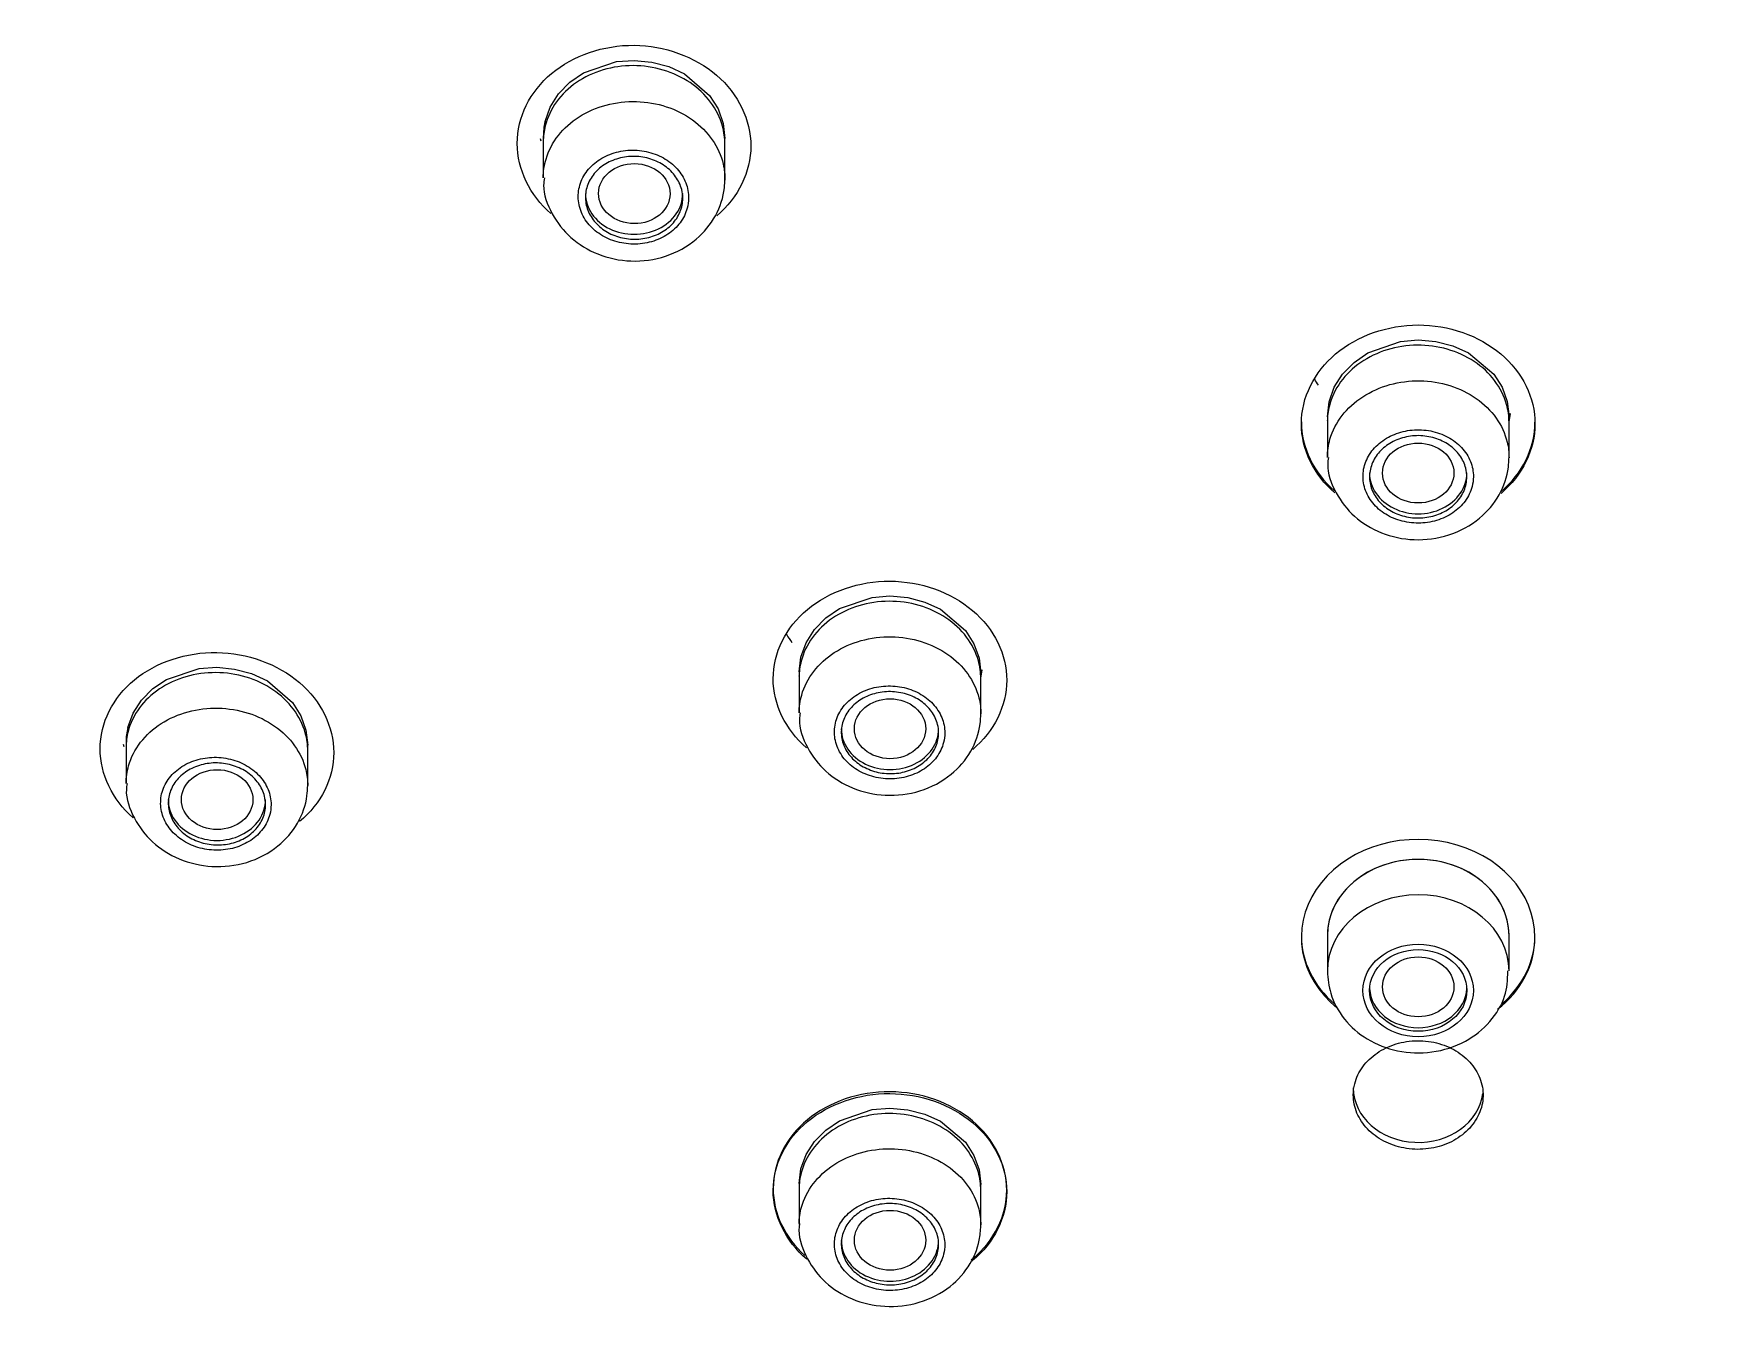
# Model space of a CAD drawing. Header units: millimetres. Extents: x -60 to 7633, y -2614 to 2146.
# Drawn here: x 2995.25 to 3021.08, y 1017.37 to 1037.47 of the extents above; entities that cross this region are included whole.
import ezdxf

# ---------------------------------------------------------------- set-up
doc = ezdxf.new("R2010")
doc.units = ezdxf.units.MM
doc.layers.get('0').update_dxf_attribs({"color": 250})

msp = doc.modelspace()

# ---------------------------------------------------------------- linework, layer by layer
at = {"linetype": 'Continuous'}
for p, q in [((3003.729, 1036.863), (3004.234, 1037.036)), ((3004.234, 1037.036), (3004.507, 1037.056)), ((3004.507, 1037.056), (3004.781, 1037.03)), ((3004.781, 1037.03), (3005.042, 1036.96)), ((3005.042, 1036.96), (3005.285, 1036.847)), ((3003.343, 1036.538), (3003.517, 1036.718)), ((3003.517, 1036.718), (3003.729, 1036.863)), ((3005.285, 1036.847), (3005.671, 1036.514)), ((3003.214, 1036.334), (3003.343, 1036.538)), ((3005.671, 1036.514), (3005.801, 1036.307)), ((3003.134, 1036.111), (3003.214, 1036.334)), ((3005.801, 1036.307), (3005.88, 1036.083)), ((3003.06, 1035.851), (3003.072, 1035.816)), ((3003.107, 1035.89), (3003.107, 1035.822)), ((3005.88, 1036.083), (3005.907, 1035.849)), ((3005.907, 1035.769), (3005.907, 1035.89)), ((3003.107, 1035.797), (3003.107, 1035.246)), ((3005.907, 1035.228), (3005.907, 1035.768)), ((3016.319, 1032.725), (3016.592, 1032.748)), ((3016.592, 1032.748), (3016.865, 1032.725)), ((3015.603, 1032.401), (3015.814, 1032.548)), ((3015.814, 1032.548), (3016.319, 1032.725)), ((3016.865, 1032.725), (3017.127, 1032.658)), ((3017.127, 1032.658), (3017.37, 1032.548)), ((3017.37, 1032.548), (3017.756, 1032.222)), ((3015.299, 1032.017), (3015.428, 1032.221)), ((3015.428, 1032.221), (3015.603, 1032.401)), ((3017.756, 1032.222), (3017.886, 1032.017)), ((3015.219, 1031.795), (3015.299, 1032.017)), ((3017.886, 1032.017), (3017.965, 1031.796)), ((3015.192, 1031.564), (3015.219, 1031.795)), ((3017.965, 1031.796), (3017.992, 1031.564)), ((3015.189, 1031.506), (3015.192, 1031.484)), ((3015.192, 1031.576), (3015.192, 1031.507)), ((3015.192, 1031.482), (3015.192, 1030.937)), ((3017.992, 1031.483), (3018.013, 1031.613)), ((3017.992, 1031.484), (3017.992, 1031.576)), ((3017.992, 1030.937), (3017.992, 1031.482)), ((3007.461, 1028.462), (3007.673, 1028.607)), ((3007.673, 1028.607), (3008.178, 1028.78)), ((3008.178, 1028.78), (3008.45, 1028.801)), ((3008.45, 1028.801), (3008.724, 1028.777)), ((3008.724, 1028.777), (3008.986, 1028.708)), ((3008.986, 1028.708), (3009.229, 1028.598)), ((3007.287, 1028.284), (3007.461, 1028.462)), ((3009.229, 1028.598), (3009.615, 1028.271)), ((3007.158, 1028.081), (3007.287, 1028.284)), ((3009.615, 1028.271), (3009.744, 1028.066)), ((3007.051, 1027.63), (3007.078, 1027.86)), ((3007.078, 1027.86), (3007.158, 1028.081)), ((3009.744, 1028.066), (3009.824, 1027.845)), ((3009.824, 1027.845), (3009.851, 1027.614)), ((2997.299, 1027.516), (2997.804, 1027.684)), ((2997.804, 1027.684), (2998.077, 1027.702)), ((2998.077, 1027.702), (2998.35, 1027.675)), ((2998.35, 1027.675), (2998.612, 1027.604)), ((2998.612, 1027.604), (2998.855, 1027.491)), ((3007.048, 1027.571), (3007.051, 1027.551)), ((3007.051, 1027.635), (3007.051, 1027.572)), ((3009.851, 1027.534), (3009.872, 1027.663)), ((3009.851, 1027.537), (3009.851, 1027.635)), ((2996.913, 1027.197), (2997.088, 1027.373)), ((2997.088, 1027.373), (2997.299, 1027.516)), ((2998.855, 1027.491), (2999.241, 1027.16)), ((3007.051, 1027.549), (3007.051, 1027)), ((3009.851, 1026.99), (3009.851, 1027.532)), ((2996.784, 1026.996), (2996.913, 1027.197)), ((2999.241, 1027.16), (2999.371, 1026.954)), ((2996.704, 1026.776), (2996.784, 1026.996)), ((2999.371, 1026.954), (2999.45, 1026.733)), ((2996.677, 1026.55), (2996.677, 1026.487)), ((2999.45, 1026.733), (2999.477, 1026.501)), ((2999.477, 1026.425), (2999.477, 1026.55)), ((2996.631, 1026.52), (2996.644, 1026.481)), ((2996.677, 1026.465), (2996.677, 1025.91)), ((2999.477, 1025.883), (2999.477, 1026.42)), ((3015.192, 1023.567), (3015.192, 1023.022)), ((3017.992, 1023.022), (3017.992, 1023.567)), ((3007.673, 1020.715), (3008.178, 1020.887)), ((3008.178, 1020.887), (3008.45, 1020.908)), ((3008.45, 1020.908), (3008.724, 1020.883)), ((3008.724, 1020.883), (3008.986, 1020.816)), ((3007.461, 1020.571), (3007.673, 1020.715)), ((3008.986, 1020.816), (3009.228, 1020.706)), ((3009.228, 1020.706), (3009.614, 1020.382)), ((3007.158, 1020.194), (3007.287, 1020.394)), ((3007.287, 1020.394), (3007.461, 1020.571)), ((3009.614, 1020.382), (3009.744, 1020.178)), ((3007.078, 1019.974), (3007.158, 1020.194)), ((3009.744, 1020.178), (3009.824, 1019.959)), ((3007.051, 1019.746), (3007.078, 1019.974)), ((3009.824, 1019.959), (3009.851, 1019.73)), ((3007.051, 1019.752), (3007.051, 1019.116)), ((3009.851, 1019.106), (3009.851, 1019.752))]:
    msp.add_line(p, q, dxfattribs=at)
for centre, radius, start, end in [((3004.141, 1035.878), 1.033, 166.9716, 179.9833), ((2997.69, 1026.546), 1.013, 166.8499, 179.968)]:
    msp.add_arc(centre, radius, start, end, dxfattribs=at)
for centre, major_axis, start_param, end_param in [((3016.595, 1030.007), (49.404, 0), 1.57086, 3.06067), ((3016.592, 1025.541), (-44.564, 0), 3.011959, 4.839189), ((3004.507, 1035.004), (-0.75, 0), 0, 3.141593), ((3016.592, 1030.697), (-0.75, 0), 0, 3.141593), ((3008.451, 1026.755), (-0.75, 0), 0, 3.141593), ((2998.077, 1025.663), (-0.75, 0), 0, 3.141593), ((3016.592, 1023.54), (1.8, 0), 0, 3.947743), ((3016.592, 1023.567), (1.4, 0), 0, 3.141593), ((3016.592, 1023.567), (-1.4, 0), 3.141593, 6.283185), ((3016.592, 1023.022), (1.4, 0), 0.002043, 3.141593), ((3016.592, 1023.568), (-1.8, 0), 0, 0.777429), ((3016.592, 1023.567), (-1.4, 0), 0, 0.00969), ((3016.592, 1023.54), (1.8, 0), 5.458618, 6.283185), ((3016.592, 1023.568), (-1.8, 0), 2.370003, 3.141593), ((3016.592, 1022.777), (-0.75, 0), 0.043384, 3.098209), ((3016.592, 1025.541), (-44.564, 0), 0.079176, 3.011959), ((3016.592, 1021.219), (-1, 0), 0, 3.038517), ((3008.451, 1018.871), (-0.75, 0), 0, 3.141593)]:
    msp.add_ellipse(centre, major_axis=major_axis, ratio=0.838671, start_param=start_param, end_param=end_param, dxfattribs=at)
for centre, major_axis, ratio in [((3016.592, 1025.663), (44.7, 0), 0.838671), ((3004.51, 1035.002), (0.551, -0.004), 0.838991), ((3016.592, 1030.696), (-0.55, 0), 0.839149), ((3008.452, 1026.755), (0.55, -0.001), 0.838431), ((2998.081, 1025.663), (0.551, -0.001), 0.836869), ((3016.592, 1022.722), (0.851, 0), 0.838671), ((3016.592, 1022.722), (-0.75, 0), 0.838671), ((3016.592, 1022.777), (-0.55, 0), 0.838671), ((3008.452, 1018.872), (0.55, 0.001), 0.838431)]:
    msp.add_ellipse(centre, major_axis=major_axis, ratio=ratio, dxfattribs=at)
for points, knots in [([(3065.832, 1033.336), (3065.639, 1035.32), (3065.276, 1037.303), (3064.037, 1041.845), (3063.046, 1044.349), (3060.497, 1049.18), (3058.919, 1051.528), (3055.31, 1055.87), (3053.277, 1057.882), (3048.739, 1061.576), (3046.231, 1063.254), (3040.961, 1066.14), (3038.174, 1067.371), (3029.332, 1070.39), (3022.973, 1071.438), (3016.592, 1071.439)], [0, 0, 0, 0, 0.096956, 0.096956, 0.225963, 0.225963, 0.354969, 0.354969, 0.483975, 0.483975, 0.612981, 0.612981, 0.741988, 0.741988, 1, 1, 1, 1]), ([(2967.248, 1032.419), (2967.326, 1034.007), (2967.512, 1035.589), (2968.184, 1039.181), (2968.747, 1041.198), (2970.942, 1047.068), (2973.065, 1050.731), (2978.62, 1057.541), (2981.921, 1060.523), (2987.65, 1064.368), (2989.686, 1065.538), (2993.905, 1067.597), (2996.102, 1068.495), (2998.388, 1069.259)], [0, 0, 0, 0, 0.099135, 0.099135, 0.22783, 0.22783, 0.48522, 0.48522, 0.74261, 0.74261, 0.871305, 0.871305, 1, 1, 1, 1]), ([(3016.592, 1068.809), (3013.403, 1068.811), (3010.21, 1068.551), (3004.003, 1067.534), (3000.954, 1066.773), (2995.053, 1064.766), (2992.259, 1063.542), (2986.979, 1060.662), (2984.467, 1058.984), (2979.918, 1055.293), (2977.875, 1053.286), (2974.252, 1048.947), (2972.668, 1046.597), (2970.105, 1041.765), (2969.103, 1039.262), (2967.672, 1034.076), (2967.252, 1031.411), (2967.033, 1026.064), (2967.232, 1023.408), (2968.226, 1018.171), (2969.034, 1015.561), (2970.843, 1011.408), (2971.688, 1009.795), (2972.658, 1008.226)], [0, 0, 0, 0, 0.093763, 0.093763, 0.187525, 0.187525, 0.281288, 0.281288, 0.37505, 0.37505, 0.468813, 0.468813, 0.562575, 0.562575, 0.656338, 0.656338, 0.7501, 0.7501, 0.843863, 0.843863, 0.937625, 0.937625, 1, 1, 1, 1]), ([(3058.813, 1005.68), (3058.864, 1005.751), (3058.915, 1005.822), (3060.6, 1008.164), (3061.989, 1010.596), (3064.149, 1015.564), (3064.943, 1018.121), (3065.949, 1023.386), (3066.152, 1026.074), (3065.93, 1031.416), (3065.514, 1034.046), (3064.092, 1039.223), (3063.074, 1041.779), (3060.499, 1046.623), (3058.929, 1048.947), (3055.276, 1053.318), (3053.228, 1055.327), (3048.694, 1058.997), (3046.178, 1060.674), (3040.87, 1063.563), (3038.079, 1064.784), (3032.218, 1066.772), (3029.133, 1067.536), (3022.932, 1068.547), (3019.786, 1068.807), (3016.592, 1068.809)], [0, 0, 0, 0, 0.002831, 0.002831, 0.093483, 0.093483, 0.184134, 0.184134, 0.274786, 0.274786, 0.365438, 0.365438, 0.45609, 0.45609, 0.546741, 0.546741, 0.637393, 0.637393, 0.728045, 0.728045, 0.818697, 0.818697, 0.909348, 0.909348, 1, 1, 1, 1]), ([(2977.69, 1001.667), (2976.389, 1003.044), (2975.188, 1004.494), (2972.439, 1008.313), (2971.07, 1010.712), (2968.886, 1015.716), (2968.074, 1018.335), (2967.073, 1023.59), (2966.872, 1026.255), (2967.089, 1031.621), (2967.509, 1034.295), (2968.943, 1039.501), (2969.947, 1042.013), (2972.517, 1046.864), (2974.105, 1049.222), (2977.74, 1053.578), (2979.789, 1055.592), (2984.354, 1059.298), (2986.874, 1060.982), (2992.079, 1063.822), (2994.778, 1065.015), (2997.623, 1066.002)], [0, 0, 0, 0, 0.068757, 0.068757, 0.172637, 0.172637, 0.276517, 0.276517, 0.380397, 0.380397, 0.484277, 0.484277, 0.588157, 0.588157, 0.692037, 0.692037, 0.795917, 0.795917, 0.899797, 0.899797, 1, 1, 1, 1]), ([(3005.346, 988.702), (3002.658, 989.275), (3000.07, 990.044), (2995.085, 991.959), (2992.668, 993.119), (2988.155, 995.769), (2986.061, 997.252), (2982.195, 1000.531), (2980.421, 1002.338), (2977.333, 1006.135), (2976, 1008.138), (2973.763, 1012.356), (2972.867, 1014.568), (2971.58, 1019.029), (2971.176, 1021.3), (2970.862, 1025.923), (2970.957, 1028.245), (2971.634, 1032.797), (2972.215, 1035.044), (2973.878, 1039.478), (2974.939, 1041.604), (2977.49, 1045.66), (2978.992, 1047.605), (2982.409, 1051.251), (2984.291, 1052.92), (2988.388, 1055.961), (2990.627, 1057.343), (2995.344, 1059.733), (2997.804, 1060.737), (3002.923, 1062.37), (3005.602, 1063.001), (3009.689, 1063.632), (3011.064, 1063.79), (3013.822, 1064.001), (3015.222, 1064.053), (3016.592, 1064.053)], [0, 0, 0, 0, 0.0625, 0.0625, 0.125, 0.125, 0.1875, 0.1875, 0.25, 0.25, 0.3125, 0.3125, 0.375, 0.375, 0.4375, 0.4375, 0.5, 0.5, 0.5625, 0.5625, 0.625, 0.625, 0.6875, 0.6875, 0.75, 0.75, 0.8125, 0.8125, 0.875, 0.875, 0.9375, 0.9375, 0.96875, 0.96875, 1, 1, 1, 1]), ([(3016.592, 1064.053), (3017.962, 1064.053), (3019.356, 1064.001), (3022.091, 1063.793), (3023.449, 1063.638), (3027.494, 1063.018), (3030.176, 1062.393), (3035.329, 1060.757), (3037.794, 1059.753), (3042.504, 1057.374), (3044.754, 1055.988), (3048.862, 1052.947), (3050.742, 1051.281), (3054.15, 1047.655), (3055.669, 1045.696), (3058.227, 1041.639), (3059.286, 1039.522), (3060.951, 1035.106), (3061.541, 1032.836), (3062.224, 1028.285), (3062.322, 1025.988), (3062.015, 1021.347), (3061.612, 1019.067), (3060.332, 1014.608), (3059.448, 1012.414), (3057.207, 1008.174), (3055.874, 1006.167), (3052.796, 1002.374), (3051.032, 1000.571), (3047.162, 997.28), (3045.073, 995.799), (3040.591, 993.159), (3038.18, 991.994), (3033.146, 990.053), (3030.526, 989.275), (3027.838, 988.702)], [0, 0, 0, 0, 0.03125, 0.03125, 0.0625, 0.0625, 0.125, 0.125, 0.1875, 0.1875, 0.25, 0.25, 0.3125, 0.3125, 0.375, 0.375, 0.4375, 0.4375, 0.5, 0.5, 0.5625, 0.5625, 0.625, 0.625, 0.6875, 0.6875, 0.75, 0.75, 0.8125, 0.8125, 0.875, 0.875, 0.9375, 0.9375, 1, 1, 1, 1]), ([(3016.592, 1063.798), (3011.072, 1063.799), (3005.746, 1062.982), (2995.475, 1059.741), (2990.651, 1057.302), (2984.526, 1052.771), (2982.651, 1051.113), (2979.244, 1047.49), (2977.745, 1045.556), (2975.2, 1041.522), (2974.142, 1039.409), (2972.48, 1034.997), (2971.899, 1032.762), (2971.219, 1028.233), (2971.122, 1025.923), (2971.429, 1021.321), (2971.828, 1019.061), (2973.104, 1014.621), (2973.993, 1012.42), (2976.217, 1008.22), (2977.541, 1006.226), (2980.611, 1002.447), (2982.376, 1000.648), (2986.221, 997.383), (2988.304, 995.907), (2992.795, 993.269), (2995.199, 992.115), (3000.159, 990.208), (3002.735, 989.443), (3005.41, 988.873)], [0, 0, 0, 0, 0.125, 0.125, 0.25, 0.25, 0.3125, 0.3125, 0.375, 0.375, 0.4375, 0.4375, 0.5, 0.5, 0.5625, 0.5625, 0.625, 0.625, 0.6875, 0.6875, 0.75, 0.75, 0.8125, 0.8125, 0.875, 0.875, 0.9375, 0.9375, 1, 1, 1, 1]), ([(3027.775, 988.873), (3030.448, 989.443), (3033.03, 990.209), (3038.014, 992.127), (3040.419, 993.285), (3044.88, 995.908), (3046.959, 997.38), (3050.812, 1000.651), (3052.569, 1002.442), (3055.634, 1006.214), (3056.961, 1008.209), (3059.194, 1012.425), (3060.075, 1014.608), (3061.352, 1019.042), (3061.754, 1021.309), (3062.063, 1025.926), (3061.967, 1028.211), (3061.291, 1032.738), (3060.704, 1034.996), (3059.051, 1039.39), (3057.999, 1041.496), (3055.456, 1045.533), (3053.947, 1047.481), (3050.558, 1051.089), (3048.688, 1052.747), (3044.604, 1055.773), (3042.365, 1057.152), (3037.681, 1059.519), (3035.23, 1060.518), (3030.104, 1062.146), (3027.436, 1062.768), (3022.071, 1063.59), (3019.351, 1063.799), (3016.592, 1063.798)], [0, 0, 0, 0, 0.0625, 0.0625, 0.125, 0.125, 0.1875, 0.1875, 0.25, 0.25, 0.3125, 0.3125, 0.375, 0.375, 0.4375, 0.4375, 0.5, 0.5, 0.5625, 0.5625, 0.625, 0.625, 0.6875, 0.6875, 0.75, 0.75, 0.8125, 0.8125, 0.875, 0.875, 0.9375, 0.9375, 1, 1, 1, 1]), ([(3002.707, 1035.775), (3002.707, 1036.18), (3002.902, 1036.574), (3003.567, 1037.133), (3004.037, 1037.293), (3004.976, 1037.283), (3005.443, 1037.115), (3006.116, 1036.536), (3006.307, 1036.137), (3006.307, 1035.338), (3006.114, 1034.941), (3005.783, 1034.662)], [0, 0, 0, 0, 0.200075, 0.200075, 0.400151, 0.400151, 0.600226, 0.600226, 0.800302, 0.800302, 1, 1, 1, 1]), ([(3005.907, 1035.767), (3005.907, 1035.859), (3005.894, 1035.952), (3005.87, 1036.042), (3005.834, 1036.172), (3005.771, 1036.299), (3005.686, 1036.413), (3005.602, 1036.526), (3005.493, 1036.628), (3005.37, 1036.712), (3005.246, 1036.795), (3005.104, 1036.862), (3004.956, 1036.907), (3004.807, 1036.951), (3004.648, 1036.974), (3004.491, 1036.974), (3004.335, 1036.975), (3004.176, 1036.952), (3004.029, 1036.908), (3003.881, 1036.864), (3003.741, 1036.797), (3003.62, 1036.714), (3003.499, 1036.631), (3003.393, 1036.529), (3003.312, 1036.416), (3003.23, 1036.303), (3003.171, 1036.176), (3003.138, 1036.046), (3003.118, 1035.964), (3003.107, 1035.881), (3003.107, 1035.797)], [0, 0, 0, 0, 0.074159, 0.074159, 0.074159, 0.181583, 0.181583, 0.181583, 0.289047, 0.289047, 0.289047, 0.396529, 0.396529, 0.396529, 0.503995, 0.503995, 0.503995, 0.611418, 0.611418, 0.611418, 0.718791, 0.718791, 0.718791, 0.826127, 0.826127, 0.826127, 0.933461, 0.933461, 0.933461, 1, 1, 1, 1]), ([(3003.107, 1035.245), (3003.107, 1035.343), (3003.122, 1035.441), (3003.15, 1035.535), (3003.188, 1035.664), (3003.253, 1035.788), (3003.34, 1035.898), (3003.426, 1036.008), (3003.536, 1036.107), (3003.661, 1036.186), (3003.786, 1036.266), (3003.929, 1036.328), (3004.078, 1036.367), (3004.227, 1036.407), (3004.386, 1036.425), (3004.543, 1036.421), (3004.7, 1036.417), (3004.858, 1036.389), (3005.004, 1036.341), (3005.151, 1036.293), (3005.29, 1036.223), (3005.409, 1036.137), (3005.529, 1036.051), (3005.633, 1035.946), (3005.713, 1035.831), (3005.793, 1035.717), (3005.85, 1035.589), (3005.88, 1035.458), (3005.9, 1035.377), (3005.909, 1035.293), (3005.907, 1035.21)], [0, 0, 0, 0, 0.078377, 0.078377, 0.078377, 0.185288, 0.185288, 0.185288, 0.292182, 0.292182, 0.292182, 0.399065, 0.399065, 0.399065, 0.50595, 0.50595, 0.50595, 0.612847, 0.612847, 0.612847, 0.719762, 0.719762, 0.719762, 0.826693, 0.826693, 0.826693, 0.933629, 0.933629, 0.933629, 1, 1, 1, 1]), ([(3005.347, 1034.928), (3005.349, 1035.009), (3005.334, 1035.092), (3005.303, 1035.169), (3005.273, 1035.246), (3005.227, 1035.32), (3005.169, 1035.385), (3005.11, 1035.45), (3005.038, 1035.507), (3004.958, 1035.552), (3004.878, 1035.597), (3004.787, 1035.63), (3004.695, 1035.65), (3004.602, 1035.67), (3004.504, 1035.677), (3004.409, 1035.67), (3004.315, 1035.662), (3004.22, 1035.641), (3004.134, 1035.607), (3004.048, 1035.574), (3003.968, 1035.527), (3003.9, 1035.471), (3003.832, 1035.415), (3003.775, 1035.348), (3003.733, 1035.276), (3003.691, 1035.204), (3003.663, 1035.124), (3003.652, 1035.044), (3003.64, 1034.963), (3003.645, 1034.88), (3003.666, 1034.801), (3003.686, 1034.721), (3003.723, 1034.644), (3003.773, 1034.574), (3003.824, 1034.505), (3003.888, 1034.441), (3003.963, 1034.39), (3004.037, 1034.338), (3004.123, 1034.296), (3004.212, 1034.268), (3004.302, 1034.24), (3004.399, 1034.225), (3004.494, 1034.224), (3004.589, 1034.222), (3004.686, 1034.235), (3004.776, 1034.261), (3004.866, 1034.287), (3004.952, 1034.326), (3005.026, 1034.376), (3005.101, 1034.425), (3005.166, 1034.486), (3005.217, 1034.554), (3005.267, 1034.622), (3005.305, 1034.699), (3005.326, 1034.778), (3005.339, 1034.827), (3005.346, 1034.878), (3005.347, 1034.928)], [0, 0, 0, 0, 0.053746, 0.053746, 0.053746, 0.107491, 0.107491, 0.107491, 0.161261, 0.161261, 0.161261, 0.215037, 0.215037, 0.215037, 0.268789, 0.268789, 0.268789, 0.322494, 0.322494, 0.322494, 0.376151, 0.376151, 0.376151, 0.429782, 0.429782, 0.429782, 0.483419, 0.483419, 0.483419, 0.537093, 0.537093, 0.537093, 0.590817, 0.590817, 0.590817, 0.644581, 0.644581, 0.644581, 0.698359, 0.698359, 0.698359, 0.752118, 0.752118, 0.752118, 0.805835, 0.805835, 0.805835, 0.859506, 0.859506, 0.859506, 0.913145, 0.913145, 0.913145, 0.96678, 0.96678, 0.96678, 1, 1, 1, 1]), ([(3005.257, 1034.929), (3005.257, 1034.858), (3005.243, 1034.786), (3005.215, 1034.719), (3005.187, 1034.651), (3005.146, 1034.588), (3005.093, 1034.532), (3005.041, 1034.477), (3004.976, 1034.429), (3004.905, 1034.392), (3004.834, 1034.355), (3004.754, 1034.328), (3004.672, 1034.313), (3004.59, 1034.298), (3004.504, 1034.295), (3004.421, 1034.304), (3004.338, 1034.313), (3004.255, 1034.335), (3004.179, 1034.367), (3004.104, 1034.399), (3004.034, 1034.442), (3003.975, 1034.494), (3003.915, 1034.545), (3003.866, 1034.606), (3003.83, 1034.671), (3003.794, 1034.736), (3003.77, 1034.807), (3003.762, 1034.878), (3003.753, 1034.949), (3003.758, 1035.022), (3003.777, 1035.092), (3003.797, 1035.161), (3003.83, 1035.228), (3003.876, 1035.288), (3003.921, 1035.348), (3003.979, 1035.402), (3004.045, 1035.445), (3004.111, 1035.488), (3004.187, 1035.522), (3004.267, 1035.544), (3004.346, 1035.566), (3004.431, 1035.577), (3004.515, 1035.576), (3004.599, 1035.574), (3004.684, 1035.56), (3004.763, 1035.535), (3004.842, 1035.51), (3004.917, 1035.472), (3004.982, 1035.427), (3005.047, 1035.381), (3005.104, 1035.325), (3005.147, 1035.263), (3005.191, 1035.202), (3005.223, 1035.133), (3005.241, 1035.063), (3005.252, 1035.019), (3005.257, 1034.974), (3005.257, 1034.929)], [0, 0, 0, 0, 0.053692, 0.053692, 0.053692, 0.107386, 0.107386, 0.107386, 0.161064, 0.161064, 0.161064, 0.214734, 0.214734, 0.214734, 0.268408, 0.268408, 0.268408, 0.322101, 0.322101, 0.322101, 0.375818, 0.375818, 0.375818, 0.429553, 0.429553, 0.429553, 0.483293, 0.483293, 0.483293, 0.537024, 0.537024, 0.537024, 0.590732, 0.590732, 0.590732, 0.644416, 0.644416, 0.644416, 0.698085, 0.698085, 0.698085, 0.751755, 0.751755, 0.751755, 0.805441, 0.805441, 0.805441, 0.859152, 0.859152, 0.859152, 0.912884, 0.912884, 0.912884, 0.966625, 0.966625, 0.966625, 1, 1, 1, 1]), ([(3003.125, 1035.245), (3003.119, 1035.204), (3003.093, 1035.025), (3003.228, 1034.676), (3003.515, 1034.304), (3003.946, 1034.042), (3004.464, 1033.933), (3005.008, 1034.008), (3005.471, 1034.264), (3005.784, 1034.642), (3005.9, 1034.999), (3005.906, 1035.188), (3005.907, 1035.246)], [0, 0, 0, 0, 0.027365, 0.139494, 0.250902, 0.366303, 0.487063, 0.612251, 0.740273, 0.852463, 0.961574, 1, 1, 1, 1]), ([(3014.792, 1031.455), (3014.792, 1031.858), (3014.988, 1032.251), (3015.652, 1032.813), (3016.122, 1032.977), (3017.061, 1032.978), (3017.528, 1032.816), (3018.201, 1032.248), (3018.392, 1031.853), (3018.393, 1031.06), (3018.199, 1030.664), (3017.869, 1030.383)], [0, 0, 0, 0, 0.200113, 0.200113, 0.400226, 0.400226, 0.600339, 0.600339, 0.800452, 0.800452, 1, 1, 1, 1]), ([(3017.992, 1031.481), (3017.992, 1031.573), (3017.98, 1031.666), (3017.955, 1031.754), (3017.919, 1031.883), (3017.856, 1032.009), (3017.771, 1032.12), (3017.687, 1032.232), (3017.578, 1032.333), (3017.455, 1032.415), (3017.332, 1032.496), (3017.19, 1032.561), (3017.041, 1032.603), (3016.893, 1032.646), (3016.734, 1032.667), (3016.577, 1032.666), (3016.421, 1032.664), (3016.262, 1032.64), (3016.115, 1032.595), (3015.967, 1032.55), (3015.827, 1032.482), (3015.706, 1032.399), (3015.585, 1032.315), (3015.479, 1032.212), (3015.397, 1032.099), (3015.316, 1031.986), (3015.256, 1031.859), (3015.223, 1031.73), (3015.203, 1031.648), (3015.192, 1031.565), (3015.192, 1031.482)], [0, 0, 0, 0, 0.074101, 0.074101, 0.074101, 0.181522, 0.181522, 0.181522, 0.288939, 0.288939, 0.288939, 0.396349, 0.396349, 0.396349, 0.50375, 0.50375, 0.50375, 0.611146, 0.611146, 0.611146, 0.718542, 0.718542, 0.718542, 0.825943, 0.825943, 0.825943, 0.933352, 0.933352, 0.933352, 1, 1, 1, 1]), ([(3015.193, 1030.937), (3015.193, 1031.032), (3015.206, 1031.126), (3015.233, 1031.218), (3015.27, 1031.346), (3015.334, 1031.471), (3015.419, 1031.581), (3015.505, 1031.692), (3015.614, 1031.792), (3015.739, 1031.872), (3015.863, 1031.953), (3016.005, 1032.016), (3016.154, 1032.058), (3016.303, 1032.099), (3016.462, 1032.119), (3016.619, 1032.117), (3016.775, 1032.114), (3016.934, 1032.089), (3017.081, 1032.043), (3017.227, 1031.997), (3017.367, 1031.929), (3017.487, 1031.844), (3017.608, 1031.76), (3017.713, 1031.657), (3017.793, 1031.544), (3017.874, 1031.43), (3017.932, 1031.304), (3017.964, 1031.174), (3017.984, 1031.093), (3017.993, 1031.01), (3017.992, 1030.928)], [0, 0, 0, 0, 0.076247, 0.076247, 0.076247, 0.18341, 0.18341, 0.18341, 0.290572, 0.290572, 0.290572, 0.397732, 0.397732, 0.397732, 0.504888, 0.504888, 0.504888, 0.612042, 0.612042, 0.612042, 0.719196, 0.719196, 0.719196, 0.826353, 0.826353, 0.826353, 0.933512, 0.933512, 0.933512, 1, 1, 1, 1]), ([(3017.856, 1030.399), (3017.859, 1030.401), (3017.862, 1030.404), (3018.201, 1030.69), (3018.392, 1031.084), (3018.392, 1031.481)], [0, 0, 0, 0, 0.008055, 0.008055, 1, 1, 1, 1]), ([(3017.443, 1030.637), (3017.444, 1030.718), (3017.428, 1030.8), (3017.397, 1030.876), (3017.367, 1030.952), (3017.32, 1031.025), (3017.261, 1031.088), (3017.202, 1031.151), (3017.129, 1031.207), (3017.049, 1031.25), (3016.969, 1031.293), (3016.878, 1031.325), (3016.786, 1031.344), (3016.693, 1031.362), (3016.595, 1031.367), (3016.501, 1031.358), (3016.406, 1031.35), (3016.312, 1031.327), (3016.226, 1031.292), (3016.14, 1031.258), (3016.06, 1031.21), (3015.993, 1031.153), (3015.925, 1031.096), (3015.868, 1031.029), (3015.827, 1030.957), (3015.785, 1030.884), (3015.758, 1030.805), (3015.747, 1030.725), (3015.736, 1030.645), (3015.742, 1030.562), (3015.763, 1030.483), (3015.784, 1030.405), (3015.822, 1030.328), (3015.872, 1030.26), (3015.923, 1030.192), (3015.988, 1030.131), (3016.063, 1030.08), (3016.137, 1030.03), (3016.223, 1029.99), (3016.313, 1029.964), (3016.403, 1029.938), (3016.5, 1029.924), (3016.595, 1029.924), (3016.69, 1029.924), (3016.786, 1029.938), (3016.876, 1029.965), (3016.966, 1029.992), (3017.051, 1030.032), (3017.126, 1030.083), (3017.2, 1030.133), (3017.265, 1030.195), (3017.315, 1030.264), (3017.365, 1030.332), (3017.402, 1030.409), (3017.423, 1030.487), (3017.436, 1030.536), (3017.443, 1030.587), (3017.443, 1030.637)], [0, 0, 0, 0, 0.053716, 0.053716, 0.053716, 0.107432, 0.107432, 0.107432, 0.161144, 0.161144, 0.161144, 0.214848, 0.214848, 0.214848, 0.268543, 0.268543, 0.268543, 0.322234, 0.322234, 0.322234, 0.375927, 0.375927, 0.375927, 0.429626, 0.429626, 0.429626, 0.483335, 0.483335, 0.483335, 0.537051, 0.537051, 0.537051, 0.590768, 0.590768, 0.590768, 0.644482, 0.644482, 0.644482, 0.698188, 0.698188, 0.698188, 0.751886, 0.751886, 0.751886, 0.805578, 0.805578, 0.805578, 0.85927, 0.85927, 0.85927, 0.912967, 0.912967, 0.912967, 0.966673, 0.966673, 0.966673, 1, 1, 1, 1]), ([(3017.342, 1030.637), (3017.342, 1030.566), (3017.328, 1030.495), (3017.3, 1030.428), (3017.272, 1030.361), (3017.23, 1030.297), (3017.178, 1030.241), (3017.125, 1030.186), (3017.061, 1030.137), (3016.99, 1030.1), (3016.918, 1030.062), (3016.839, 1030.034), (3016.757, 1030.019), (3016.675, 1030.003), (3016.589, 1029.999), (3016.505, 1030.008), (3016.422, 1030.016), (3016.339, 1030.036), (3016.264, 1030.067), (3016.188, 1030.099), (3016.118, 1030.141), (3016.059, 1030.191), (3016, 1030.242), (3015.95, 1030.302), (3015.914, 1030.366), (3015.878, 1030.43), (3015.855, 1030.5), (3015.846, 1030.571), (3015.837, 1030.641), (3015.843, 1030.714), (3015.862, 1030.783), (3015.882, 1030.852), (3015.915, 1030.92), (3015.961, 1030.979), (3016.006, 1031.039), (3016.064, 1031.093), (3016.13, 1031.137), (3016.196, 1031.181), (3016.272, 1031.215), (3016.352, 1031.238), (3016.431, 1031.261), (3016.516, 1031.272), (3016.6, 1031.272), (3016.684, 1031.271), (3016.769, 1031.258), (3016.848, 1031.233), (3016.927, 1031.209), (3017.002, 1031.173), (3017.067, 1031.128), (3017.132, 1031.083), (3017.189, 1031.028), (3017.232, 1030.968), (3017.276, 1030.907), (3017.308, 1030.839), (3017.326, 1030.77), (3017.337, 1030.727), (3017.342, 1030.682), (3017.342, 1030.637)], [0, 0, 0, 0, 0.05371, 0.05371, 0.05371, 0.107419, 0.107419, 0.107419, 0.161127, 0.161127, 0.161127, 0.214831, 0.214831, 0.214831, 0.268531, 0.268531, 0.268531, 0.32223, 0.32223, 0.32223, 0.375929, 0.375929, 0.375929, 0.429631, 0.429631, 0.429631, 0.483337, 0.483337, 0.483337, 0.537047, 0.537047, 0.537047, 0.590757, 0.590757, 0.590757, 0.644466, 0.644466, 0.644466, 0.698172, 0.698172, 0.698172, 0.751873, 0.751873, 0.751873, 0.805571, 0.805571, 0.805571, 0.85927, 0.85927, 0.85927, 0.912971, 0.912971, 0.912971, 0.966676, 0.966676, 0.966676, 1, 1, 1, 1]), ([(3015.21, 1030.937), (3015.204, 1030.899), (3015.177, 1030.723), (3015.31, 1030.377), (3015.593, 1030.007), (3016.021, 1029.747), (3016.535, 1029.639), (3017.078, 1029.711), (3017.544, 1029.965), (3017.862, 1030.339), (3017.983, 1030.697), (3017.991, 1030.888), (3017.992, 1030.947)], [0, 0, 0, 0, 0.025557, 0.138095, 0.249121, 0.363923, 0.484297, 0.609408, 0.737676, 0.850684, 0.960091, 1, 1, 1, 1]), ([(3006.651, 1027.524), (3006.651, 1027.925), (3006.846, 1028.315), (3007.511, 1028.871), (3007.981, 1029.032), (3008.92, 1029.027), (3009.387, 1028.863), (3010.059, 1028.294), (3010.251, 1027.899), (3010.251, 1027.108), (3010.057, 1026.714), (3009.726, 1026.436)], [0, 0, 0, 0, 0.200043, 0.200043, 0.400087, 0.400087, 0.60013, 0.60013, 0.800173, 0.800173, 1, 1, 1, 1]), ([(3009.851, 1027.531), (3009.851, 1027.623), (3009.838, 1027.715), (3009.814, 1027.804), (3009.778, 1027.932), (3009.715, 1028.057), (3009.63, 1028.169), (3009.546, 1028.281), (3009.437, 1028.382), (3009.314, 1028.464), (3009.19, 1028.546), (3009.049, 1028.611), (3008.9, 1028.654), (3008.752, 1028.698), (3008.593, 1028.72), (3008.436, 1028.719), (3008.279, 1028.719), (3008.121, 1028.696), (3007.973, 1028.651), (3007.826, 1028.607), (3007.686, 1028.541), (3007.565, 1028.458), (3007.443, 1028.375), (3007.338, 1028.274), (3007.256, 1028.162), (3007.174, 1028.049), (3007.115, 1027.924), (3007.082, 1027.795), (3007.062, 1027.714), (3007.051, 1027.631), (3007.051, 1027.549)], [0, 0, 0, 0, 0.074102, 0.074102, 0.074102, 0.181504, 0.181504, 0.181504, 0.288915, 0.288915, 0.288915, 0.396333, 0.396333, 0.396333, 0.503754, 0.503754, 0.503754, 0.611171, 0.611171, 0.611171, 0.718582, 0.718582, 0.718582, 0.825984, 0.825984, 0.825984, 0.933381, 0.933381, 0.933381, 1, 1, 1, 1]), ([(3007.051, 1027.001), (3007.051, 1027.093), (3007.064, 1027.186), (3007.09, 1027.275), (3007.127, 1027.403), (3007.19, 1027.528), (3007.275, 1027.638), (3007.36, 1027.748), (3007.469, 1027.848), (3007.593, 1027.928), (3007.717, 1028.009), (3007.859, 1028.072), (3008.007, 1028.113), (3008.156, 1028.154), (3008.315, 1028.175), (3008.472, 1028.172), (3008.629, 1028.17), (3008.787, 1028.144), (3008.934, 1028.098), (3009.081, 1028.052), (3009.221, 1027.984), (3009.342, 1027.9), (3009.463, 1027.816), (3009.568, 1027.713), (3009.649, 1027.6), (3009.73, 1027.487), (3009.789, 1027.361), (3009.821, 1027.232), (3009.842, 1027.151), (3009.852, 1027.068), (3009.851, 1026.986)], [0, 0, 0, 0, 0.074911, 0.074911, 0.074911, 0.182221, 0.182221, 0.182221, 0.28953, 0.28953, 0.28953, 0.396839, 0.396839, 0.396839, 0.50415, 0.50415, 0.50415, 0.611464, 0.611464, 0.611464, 0.71878, 0.71878, 0.71878, 0.826098, 0.826098, 0.826098, 0.933415, 0.933415, 0.933415, 1, 1, 1, 1]), ([(2996.277, 1026.445), (2996.277, 1026.846), (2996.473, 1027.234), (2997.137, 1027.782), (2997.607, 1027.938), (2998.546, 1027.923), (2999.013, 1027.754), (2999.686, 1027.179), (2999.877, 1026.783), (2999.877, 1025.992), (2999.683, 1025.599), (2999.351, 1025.325), (2999.35, 1025.324), (2999.35, 1025.324)], [0, 0, 0, 0, 0.199946, 0.199946, 0.399892, 0.399892, 0.599838, 0.599838, 0.799785, 0.799785, 0.999731, 0.999731, 1, 1, 1, 1]), ([(2999.477, 1026.419), (2999.477, 1026.51), (2999.465, 1026.602), (2999.44, 1026.691), (2999.404, 1026.82), (2999.341, 1026.946), (2999.256, 1027.058), (2999.172, 1027.171), (2999.064, 1027.273), (2998.94, 1027.356), (2998.817, 1027.439), (2998.675, 1027.506), (2998.527, 1027.55), (2998.378, 1027.595), (2998.219, 1027.619), (2998.062, 1027.62), (2997.906, 1027.621), (2997.747, 1027.6), (2997.6, 1027.557), (2997.452, 1027.515), (2997.312, 1027.45), (2997.191, 1027.368), (2997.069, 1027.287), (2996.964, 1027.186), (2996.882, 1027.075), (2996.8, 1026.964), (2996.741, 1026.839), (2996.708, 1026.711), (2996.688, 1026.63), (2996.677, 1026.548), (2996.677, 1026.465)], [0, 0, 0, 0, 0.074086, 0.074086, 0.074086, 0.18143, 0.18143, 0.18143, 0.288806, 0.288806, 0.288806, 0.396227, 0.396227, 0.396227, 0.503689, 0.503689, 0.503689, 0.61117, 0.61117, 0.61117, 0.718639, 0.718639, 0.718639, 0.826066, 0.826066, 0.826066, 0.933442, 0.933442, 0.933442, 1, 1, 1, 1]), ([(3009.296, 1026.691), (3009.296, 1026.771), (3009.28, 1026.852), (3009.249, 1026.928), (3009.218, 1027.004), (3009.171, 1027.077), (3009.112, 1027.14), (3009.052, 1027.203), (3008.98, 1027.259), (3008.899, 1027.302), (3008.818, 1027.345), (3008.728, 1027.377), (3008.635, 1027.396), (3008.542, 1027.414), (3008.445, 1027.419), (3008.35, 1027.411), (3008.255, 1027.403), (3008.161, 1027.38), (3008.076, 1027.346), (3007.99, 1027.312), (3007.91, 1027.264), (3007.843, 1027.208), (3007.776, 1027.152), (3007.719, 1027.085), (3007.678, 1027.012), (3007.637, 1026.94), (3007.61, 1026.861), (3007.6, 1026.782), (3007.589, 1026.702), (3007.595, 1026.62), (3007.617, 1026.542), (3007.638, 1026.463), (3007.676, 1026.387), (3007.727, 1026.319), (3007.778, 1026.251), (3007.844, 1026.189), (3007.918, 1026.139), (3007.993, 1026.089), (3008.079, 1026.049), (3008.169, 1026.023), (3008.259, 1025.996), (3008.356, 1025.982), (3008.451, 1025.982), (3008.546, 1025.982), (3008.643, 1025.996), (3008.732, 1026.023), (3008.822, 1026.049), (3008.907, 1026.089), (3008.981, 1026.139), (3009.055, 1026.189), (3009.12, 1026.251), (3009.17, 1026.319), (3009.22, 1026.387), (3009.256, 1026.463), (3009.276, 1026.541), (3009.289, 1026.59), (3009.296, 1026.641), (3009.296, 1026.691)], [0, 0, 0, 0, 0.053704, 0.053704, 0.053704, 0.107408, 0.107408, 0.107408, 0.161118, 0.161118, 0.161118, 0.214834, 0.214834, 0.214834, 0.268552, 0.268552, 0.268552, 0.322265, 0.322265, 0.322265, 0.375969, 0.375969, 0.375969, 0.429665, 0.429665, 0.429665, 0.483356, 0.483356, 0.483356, 0.537049, 0.537049, 0.537049, 0.590748, 0.590748, 0.590748, 0.644455, 0.644455, 0.644455, 0.69817, 0.69817, 0.69817, 0.751888, 0.751888, 0.751888, 0.805603, 0.805603, 0.805603, 0.85931, 0.85931, 0.85931, 0.913008, 0.913008, 0.913008, 0.9667, 0.9667, 0.9667, 1, 1, 1, 1]), ([(3009.201, 1026.691), (3009.201, 1026.62), (3009.187, 1026.549), (3009.159, 1026.482), (3009.131, 1026.416), (3009.089, 1026.352), (3009.037, 1026.298), (3008.984, 1026.243), (3008.92, 1026.195), (3008.849, 1026.158), (3008.777, 1026.121), (3008.698, 1026.093), (3008.616, 1026.078), (3008.534, 1026.063), (3008.448, 1026.06), (3008.364, 1026.069), (3008.281, 1026.077), (3008.198, 1026.098), (3008.123, 1026.13), (3008.047, 1026.161), (3007.977, 1026.204), (3007.918, 1026.254), (3007.859, 1026.305), (3007.809, 1026.365), (3007.773, 1026.429), (3007.737, 1026.493), (3007.714, 1026.563), (3007.705, 1026.633), (3007.696, 1026.704), (3007.702, 1026.776), (3007.721, 1026.845), (3007.74, 1026.914), (3007.774, 1026.98), (3007.819, 1027.04), (3007.865, 1027.099), (3007.923, 1027.152), (3007.989, 1027.196), (3008.055, 1027.239), (3008.131, 1027.273), (3008.21, 1027.295), (3008.29, 1027.317), (3008.375, 1027.328), (3008.459, 1027.327), (3008.543, 1027.326), (3008.628, 1027.312), (3008.707, 1027.288), (3008.786, 1027.263), (3008.861, 1027.227), (3008.926, 1027.182), (3008.991, 1027.136), (3009.047, 1027.081), (3009.091, 1027.021), (3009.135, 1026.96), (3009.167, 1026.892), (3009.184, 1026.823), (3009.195, 1026.78), (3009.201, 1026.735), (3009.201, 1026.691)], [0, 0, 0, 0, 0.053699, 0.053699, 0.053699, 0.107399, 0.107399, 0.107399, 0.161097, 0.161097, 0.161097, 0.214796, 0.214796, 0.214796, 0.268499, 0.268499, 0.268499, 0.322206, 0.322206, 0.322206, 0.375915, 0.375915, 0.375915, 0.429626, 0.429626, 0.429626, 0.483335, 0.483335, 0.483335, 0.53704, 0.53704, 0.53704, 0.59074, 0.59074, 0.59074, 0.644439, 0.644439, 0.644439, 0.698137, 0.698137, 0.698137, 0.751839, 0.751839, 0.751839, 0.805545, 0.805545, 0.805545, 0.859254, 0.859254, 0.859254, 0.912964, 0.912964, 0.912964, 0.966674, 0.966674, 0.966674, 1, 1, 1, 1]), ([(2996.677, 1025.911), (2996.678, 1026.003), (2996.69, 1026.096), (2996.716, 1026.184), (2996.752, 1026.312), (2996.816, 1026.436), (2996.901, 1026.546), (2996.986, 1026.656), (2997.094, 1026.754), (2997.218, 1026.834), (2997.342, 1026.914), (2997.484, 1026.976), (2997.632, 1027.016), (2997.781, 1027.057), (2997.94, 1027.076), (2998.097, 1027.073), (2998.254, 1027.069), (2998.412, 1027.043), (2998.559, 1026.996), (2998.706, 1026.95), (2998.846, 1026.881), (2998.967, 1026.796), (2999.088, 1026.711), (2999.194, 1026.608), (2999.275, 1026.494), (2999.356, 1026.381), (2999.415, 1026.254), (2999.447, 1026.125), (2999.467, 1026.044), (2999.478, 1025.961), (2999.477, 1025.879)], [0, 0, 0, 0, 0.074677, 0.074677, 0.074677, 0.181989, 0.181989, 0.181989, 0.289303, 0.289303, 0.289303, 0.39663, 0.39663, 0.39663, 0.503975, 0.503975, 0.503975, 0.611335, 0.611335, 0.611335, 0.718701, 0.718701, 0.718701, 0.82606, 0.82606, 0.82606, 0.933405, 0.933405, 0.933405, 1, 1, 1, 1]), ([(3007.068, 1027.001), (3007.062, 1026.965), (3007.034, 1026.792), (3007.165, 1026.448), (3007.445, 1026.078), (3007.87, 1025.814), (3008.384, 1025.701), (3008.928, 1025.768), (3009.397, 1026.016), (3009.717, 1026.387), (3009.84, 1026.743), (3009.849, 1026.934), (3009.851, 1026.995)], [0, 0, 0, 0, 0.024074, 0.136372, 0.247371, 0.362398, 0.483126, 0.608619, 0.737284, 0.850228, 0.959552, 1, 1, 1, 1]), ([(2998.912, 1025.583), (2998.912, 1025.664), (2998.896, 1025.745), (2998.865, 1025.821), (2998.834, 1025.897), (2998.787, 1025.97), (2998.728, 1026.034), (2998.668, 1026.098), (2998.595, 1026.154), (2998.515, 1026.198), (2998.434, 1026.242), (2998.344, 1026.275), (2998.251, 1026.294), (2998.158, 1026.314), (2998.06, 1026.32), (2997.965, 1026.312), (2997.871, 1026.305), (2997.776, 1026.284), (2997.691, 1026.25), (2997.605, 1026.217), (2997.525, 1026.17), (2997.458, 1026.114), (2997.39, 1026.059), (2997.334, 1025.992), (2997.293, 1025.921), (2997.252, 1025.849), (2997.225, 1025.77), (2997.215, 1025.691), (2997.205, 1025.611), (2997.21, 1025.529), (2997.232, 1025.451), (2997.254, 1025.372), (2997.291, 1025.296), (2997.342, 1025.227), (2997.393, 1025.159), (2997.459, 1025.097), (2997.534, 1025.046), (2997.609, 1024.995), (2997.695, 1024.954), (2997.785, 1024.927), (2997.875, 1024.899), (2997.972, 1024.884), (2998.067, 1024.884), (2998.162, 1024.883), (2998.259, 1024.895), (2998.349, 1024.921), (2998.438, 1024.947), (2998.524, 1024.986), (2998.598, 1025.035), (2998.672, 1025.085), (2998.736, 1025.146), (2998.786, 1025.213), (2998.836, 1025.281), (2998.873, 1025.356), (2998.893, 1025.434), (2998.905, 1025.483), (2998.912, 1025.533), (2998.912, 1025.583)], [0, 0, 0, 0, 0.053659, 0.053659, 0.053659, 0.107316, 0.107316, 0.107316, 0.161002, 0.161002, 0.161002, 0.214735, 0.214735, 0.214735, 0.268503, 0.268503, 0.268503, 0.32228, 0.32228, 0.32228, 0.376033, 0.376033, 0.376033, 0.42974, 0.42974, 0.42974, 0.483399, 0.483399, 0.483399, 0.53703, 0.53703, 0.53703, 0.590667, 0.590667, 0.590667, 0.644339, 0.644339, 0.644339, 0.698061, 0.698061, 0.698061, 0.751824, 0.751824, 0.751824, 0.805602, 0.805602, 0.805602, 0.859362, 0.859362, 0.859362, 0.913081, 0.913081, 0.913081, 0.966754, 0.966754, 0.966754, 1, 1, 1, 1]), ([(2998.827, 1025.585), (2998.827, 1025.514), (2998.813, 1025.443), (2998.785, 1025.376), (2998.757, 1025.31), (2998.715, 1025.247), (2998.663, 1025.193), (2998.611, 1025.139), (2998.546, 1025.091), (2998.475, 1025.055), (2998.404, 1025.019), (2998.324, 1024.992), (2998.242, 1024.978), (2998.16, 1024.964), (2998.074, 1024.962), (2997.991, 1024.971), (2997.907, 1024.981), (2997.824, 1025.002), (2997.749, 1025.034), (2997.673, 1025.067), (2997.603, 1025.11), (2997.544, 1025.161), (2997.485, 1025.212), (2997.435, 1025.273), (2997.4, 1025.337), (2997.364, 1025.402), (2997.34, 1025.472), (2997.331, 1025.542), (2997.323, 1025.613), (2997.328, 1025.685), (2997.347, 1025.754), (2997.367, 1025.822), (2997.4, 1025.888), (2997.445, 1025.947), (2997.491, 1026.006), (2997.549, 1026.059), (2997.615, 1026.101), (2997.681, 1026.143), (2997.757, 1026.177), (2997.836, 1026.198), (2997.916, 1026.22), (2998.001, 1026.23), (2998.085, 1026.228), (2998.169, 1026.225), (2998.254, 1026.211), (2998.333, 1026.186), (2998.412, 1026.16), (2998.487, 1026.123), (2998.552, 1026.078), (2998.617, 1026.032), (2998.674, 1025.976), (2998.717, 1025.915), (2998.761, 1025.854), (2998.793, 1025.786), (2998.811, 1025.717), (2998.822, 1025.673), (2998.827, 1025.629), (2998.827, 1025.585)], [0, 0, 0, 0, 0.053671, 0.053671, 0.053671, 0.107341, 0.107341, 0.107341, 0.161017, 0.161017, 0.161017, 0.214712, 0.214712, 0.214712, 0.268429, 0.268429, 0.268429, 0.322165, 0.322165, 0.322165, 0.375906, 0.375906, 0.375906, 0.429635, 0.429635, 0.429635, 0.483341, 0.483341, 0.483341, 0.537024, 0.537024, 0.537024, 0.590692, 0.590692, 0.590692, 0.644363, 0.644363, 0.644363, 0.69805, 0.69805, 0.69805, 0.751763, 0.751763, 0.751763, 0.805496, 0.805496, 0.805496, 0.859237, 0.859237, 0.859237, 0.912969, 0.912969, 0.912969, 0.966682, 0.966682, 0.966682, 1, 1, 1, 1]), ([(2996.693, 1025.911), (2996.688, 1025.877), (2996.66, 1025.705), (2996.789, 1025.363), (2997.067, 1024.99), (2997.491, 1024.721), (2998.006, 1024.603), (2998.552, 1024.665), (2999.022, 1024.911), (2999.342, 1025.279), (2999.466, 1025.634), (2999.475, 1025.825), (2999.477, 1025.885)], [0, 0, 0, 0, 0.02329, 0.135167, 0.246295, 0.361795, 0.483028, 0.608939, 0.737912, 0.850446, 0.959573, 1, 1, 1, 1]), ([(3015.192, 1023.022), (3015.202, 1022.895), (3015.227, 1022.647), (3015.438, 1022.26), (3015.798, 1021.948), (3016.275, 1021.762), (3016.814, 1021.743), (3017.323, 1021.908), (3017.711, 1022.219), (3017.954, 1022.614), (3017.971, 1022.88), (3017.976, 1023.023)], [0, 0, 0, 0, 0.085598, 0.195358, 0.307804, 0.425837, 0.549438, 0.677031, 0.792905, 0.903655, 1, 1, 1, 1]), ([(3015.592, 1021.11), (3015.592, 1021.017), (3015.611, 1020.922), (3015.649, 1020.833), (3015.686, 1020.745), (3015.741, 1020.661), (3015.811, 1020.588), (3015.881, 1020.515), (3015.967, 1020.45), (3016.062, 1020.401), (3016.157, 1020.351), (3016.263, 1020.315), (3016.373, 1020.294), (3016.482, 1020.273), (3016.597, 1020.268), (3016.708, 1020.279), (3016.819, 1020.29), (3016.93, 1020.317), (3017.03, 1020.358), (3017.131, 1020.399), (3017.224, 1020.455), (3017.303, 1020.522), (3017.382, 1020.588), (3017.448, 1020.667), (3017.496, 1020.752), (3017.544, 1020.837), (3017.575, 1020.929), (3017.587, 1021.022), (3017.598, 1021.116), (3017.591, 1021.212), (3017.565, 1021.303), (3017.54, 1021.394), (3017.495, 1021.483), (3017.434, 1021.561), (3017.374, 1021.64), (3017.297, 1021.712), (3017.208, 1021.769), (3017.12, 1021.827), (3017.019, 1021.873), (3016.913, 1021.903), (3016.807, 1021.933), (3016.693, 1021.948), (3016.581, 1021.947), (3016.469, 1021.946), (3016.356, 1021.929), (3016.251, 1021.897), (3016.146, 1021.865), (3016.046, 1021.817), (3015.959, 1021.758), (3015.872, 1021.699), (3015.797, 1021.626), (3015.739, 1021.546), (3015.68, 1021.466), (3015.638, 1021.377), (3015.614, 1021.285), (3015.6, 1021.228), (3015.592, 1021.169), (3015.592, 1021.11)], [0, 0, 0, 0, 0.053705, 0.053705, 0.053705, 0.10741, 0.10741, 0.10741, 0.161115, 0.161115, 0.161115, 0.214819, 0.214819, 0.214819, 0.268523, 0.268523, 0.268523, 0.322227, 0.322227, 0.322227, 0.375931, 0.375931, 0.375931, 0.429635, 0.429635, 0.429635, 0.48334, 0.48334, 0.48334, 0.537045, 0.537045, 0.537045, 0.59075, 0.59075, 0.59075, 0.644454, 0.644454, 0.644454, 0.698159, 0.698159, 0.698159, 0.751863, 0.751863, 0.751863, 0.805567, 0.805567, 0.805567, 0.859271, 0.859271, 0.859271, 0.912975, 0.912975, 0.912975, 0.96668, 0.96668, 0.96668, 1, 1, 1, 1]), ([(3009.706, 1018.572), (3009.712, 1018.577), (3009.718, 1018.581), (3010.059, 1018.864), (3010.251, 1019.253), (3010.251, 1020.038), (3010.057, 1020.432), (3009.393, 1020.991), (3008.927, 1021.157), (3007.978, 1021.164), (3007.512, 1021.004), (3006.846, 1020.453), (3006.651, 1020.065), (3006.651, 1019.668)], [0, 0, 0, 0, 0.003282, 0.003282, 0.202626, 0.202626, 0.401969, 0.401969, 0.601313, 0.601313, 0.800656, 0.800656, 1, 1, 1, 1]), ([(3006.651, 1019.64), (3006.651, 1020.038), (3006.846, 1020.425), (3007.51, 1020.976), (3007.98, 1021.136), (3008.919, 1021.131), (3009.387, 1020.968), (3010.059, 1020.403), (3010.251, 1020.012), (3010.251, 1019.227), (3010.057, 1018.836), (3009.721, 1018.557), (3009.718, 1018.554), (3009.714, 1018.551)], [0, 0, 0, 0, 0.199576, 0.199576, 0.399153, 0.399153, 0.598729, 0.598729, 0.798305, 0.798305, 0.997881, 0.997881, 1, 1, 1, 1]), ([(3009.851, 1019.647), (3009.851, 1019.738), (3009.838, 1019.829), (3009.813, 1019.917), (3009.777, 1020.045), (3009.714, 1020.169), (3009.63, 1020.28), (3009.546, 1020.391), (3009.437, 1020.491), (3009.314, 1020.572), (3009.19, 1020.654), (3009.049, 1020.718), (3008.9, 1020.761), (3008.752, 1020.804), (3008.593, 1020.826), (3008.436, 1020.826), (3008.279, 1020.825), (3008.121, 1020.802), (3007.973, 1020.758), (3007.826, 1020.715), (3007.686, 1020.649), (3007.565, 1020.567), (3007.443, 1020.485), (3007.338, 1020.384), (3007.256, 1020.273), (3007.174, 1020.161), (3007.115, 1020.037), (3007.082, 1019.909), (3007.061, 1019.829), (3007.051, 1019.747), (3007.051, 1019.665)], [0, 0, 0, 0, 0.074086, 0.074086, 0.074086, 0.181487, 0.181487, 0.181487, 0.288883, 0.288883, 0.288883, 0.396279, 0.396279, 0.396279, 0.503681, 0.503681, 0.503681, 0.611091, 0.611091, 0.611091, 0.718508, 0.718508, 0.718508, 0.825929, 0.825929, 0.825929, 0.933347, 0.933347, 0.933347, 1, 1, 1, 1]), ([(3007.051, 1019.128), (3007.052, 1019.213), (3007.064, 1019.299), (3007.087, 1019.381), (3007.123, 1019.509), (3007.185, 1019.633), (3007.269, 1019.743), (3007.353, 1019.853), (3007.461, 1019.953), (3007.584, 1020.034), (3007.707, 1020.115), (3007.848, 1020.179), (3007.996, 1020.221), (3008.145, 1020.263), (3008.304, 1020.284), (3008.46, 1020.282), (3008.617, 1020.281), (3008.776, 1020.257), (3008.923, 1020.212), (3009.071, 1020.167), (3009.211, 1020.101), (3009.333, 1020.018), (3009.455, 1019.935), (3009.561, 1019.833), (3009.643, 1019.721), (3009.725, 1019.609), (3009.785, 1019.484), (3009.819, 1019.356), (3009.84, 1019.276), (3009.85, 1019.193), (3009.851, 1019.111)], [0, 0, 0, 0, 0.0696362, 0.0696362, 0.0696362, 0.1775598, 0.1775598, 0.1775598, 0.2854865, 0.2854865, 0.2854865, 0.3934158, 0.3934158, 0.3934158, 0.501346, 0.501346, 0.501346, 0.609275, 0.609275, 0.609275, 0.7172015, 0.7172015, 0.7172015, 0.8251249, 0.8251249, 0.8251249, 0.9330463, 0.9330463, 0.9330463, 1, 1, 1, 1]), ([(3009.296, 1018.807), (3009.295, 1018.886), (3009.278, 1018.967), (3009.247, 1019.042), (3009.215, 1019.117), (3009.167, 1019.189), (3009.107, 1019.251), (3009.047, 1019.313), (3008.974, 1019.368), (3008.893, 1019.41), (3008.812, 1019.453), (3008.721, 1019.484), (3008.629, 1019.502), (3008.536, 1019.519), (3008.438, 1019.524), (3008.343, 1019.515), (3008.249, 1019.506), (3008.155, 1019.483), (3008.069, 1019.449), (3007.984, 1019.414), (3007.905, 1019.367), (3007.838, 1019.31), (3007.771, 1019.254), (3007.715, 1019.187), (3007.675, 1019.115), (3007.634, 1019.043), (3007.608, 1018.965), (3007.599, 1018.886), (3007.589, 1018.807), (3007.596, 1018.725), (3007.618, 1018.648), (3007.64, 1018.57), (3007.679, 1018.495), (3007.73, 1018.428), (3007.782, 1018.361), (3007.848, 1018.3), (3007.923, 1018.251), (3007.999, 1018.201), (3008.085, 1018.162), (3008.175, 1018.137), (3008.265, 1018.111), (3008.362, 1018.098), (3008.457, 1018.098), (3008.553, 1018.099), (3008.649, 1018.113), (3008.738, 1018.14), (3008.828, 1018.167), (3008.913, 1018.207), (3008.986, 1018.257), (3009.059, 1018.308), (3009.124, 1018.369), (3009.173, 1018.437), (3009.222, 1018.505), (3009.258, 1018.581), (3009.278, 1018.658), (3009.29, 1018.707), (3009.296, 1018.757), (3009.296, 1018.807)], [0, 0, 0, 0, 0.053693, 0.053693, 0.053693, 0.107387, 0.107387, 0.107387, 0.161078, 0.161078, 0.161078, 0.214772, 0.214772, 0.214772, 0.268473, 0.268473, 0.268473, 0.322182, 0.322182, 0.322182, 0.375898, 0.375898, 0.375898, 0.429616, 0.429616, 0.429616, 0.483329, 0.483329, 0.483329, 0.537034, 0.537034, 0.537034, 0.590731, 0.590731, 0.590731, 0.644422, 0.644422, 0.644422, 0.698115, 0.698115, 0.698115, 0.751813, 0.751813, 0.751813, 0.80552, 0.80552, 0.80552, 0.859234, 0.859234, 0.859234, 0.912952, 0.912952, 0.912952, 0.966667, 0.966667, 0.966667, 1, 1, 1, 1]), ([(3009.201, 1018.807), (3009.201, 1018.737), (3009.187, 1018.666), (3009.159, 1018.6), (3009.131, 1018.534), (3009.089, 1018.471), (3009.037, 1018.417), (3008.984, 1018.362), (3008.92, 1018.315), (3008.849, 1018.278), (3008.777, 1018.241), (3008.698, 1018.214), (3008.616, 1018.199), (3008.534, 1018.184), (3008.448, 1018.181), (3008.364, 1018.19), (3008.281, 1018.198), (3008.198, 1018.219), (3008.122, 1018.25), (3008.047, 1018.281), (3007.977, 1018.324), (3007.918, 1018.374), (3007.859, 1018.424), (3007.809, 1018.484), (3007.773, 1018.547), (3007.737, 1018.611), (3007.714, 1018.68), (3007.705, 1018.75), (3007.696, 1018.82), (3007.702, 1018.892), (3007.721, 1018.96), (3007.74, 1019.028), (3007.774, 1019.094), (3007.819, 1019.153), (3007.865, 1019.212), (3007.923, 1019.265), (3007.989, 1019.308), (3008.055, 1019.35), (3008.131, 1019.384), (3008.21, 1019.406), (3008.29, 1019.428), (3008.375, 1019.439), (3008.459, 1019.438), (3008.543, 1019.437), (3008.628, 1019.423), (3008.707, 1019.399), (3008.786, 1019.374), (3008.861, 1019.338), (3008.926, 1019.294), (3008.991, 1019.249), (3009.048, 1019.194), (3009.091, 1019.134), (3009.135, 1019.074), (3009.167, 1019.007), (3009.184, 1018.938), (3009.195, 1018.895), (3009.201, 1018.851), (3009.201, 1018.807)], [0, 0, 0, 0, 0.053704, 0.053704, 0.053704, 0.107409, 0.107409, 0.107409, 0.161116, 0.161116, 0.161116, 0.214826, 0.214826, 0.214826, 0.268536, 0.268536, 0.268536, 0.322245, 0.322245, 0.322245, 0.375949, 0.375949, 0.375949, 0.429649, 0.429649, 0.429649, 0.483348, 0.483348, 0.483348, 0.537046, 0.537046, 0.537046, 0.590748, 0.590748, 0.590748, 0.644454, 0.644454, 0.644454, 0.698164, 0.698164, 0.698164, 0.751874, 0.751874, 0.751874, 0.805584, 0.805584, 0.805584, 0.859289, 0.859289, 0.859289, 0.912991, 0.912991, 0.912991, 0.96669, 0.96669, 0.96669, 1, 1, 1, 1]), ([(3007.059, 1019.131), (3007.056, 1019.113), (3007.028, 1018.955), (3007.137, 1018.624), (3007.395, 1018.245), (3007.803, 1017.965), (3008.306, 1017.829), (3008.851, 1017.868), (3009.333, 1018.09), (3009.676, 1018.441), (3009.831, 1018.808), (3009.846, 1019.017), (3009.851, 1019.1)], [0, 0, 0, 0, 0.012349, 0.124131, 0.234413, 0.348344, 0.468341, 0.593209, 0.721567, 0.835335, 0.944102, 1, 1, 1, 1])]:
    msp.add_open_spline(points, degree=3, knots=knots, dxfattribs=at)
for points in [[(3003.225, 1034.694), (3002.899, 1034.979), (3002.707, 1035.374), (3002.707, 1035.775)], [(3015.056, 1032.049), (3015.035, 1032.079), (3015.016, 1032.109), (3014.997, 1032.14)], [(3014.792, 1031.483), (3014.792, 1031.089), (3014.98, 1030.703), (3015.3, 1030.424)], [(3015.309, 1030.389), (3014.983, 1030.669), (3014.792, 1031.058), (3014.792, 1031.455)], [(3006.945, 1028.081), (3006.914, 1028.123), (3006.885, 1028.166), (3006.859, 1028.21)], [(3007.162, 1026.463), (3006.84, 1026.744), (3006.651, 1027.131), (3006.651, 1027.524)], [(2996.784, 1025.383), (2996.465, 1025.666), (2996.277, 1026.053), (2996.277, 1026.445)], [(3006.651, 1019.668), (3006.651, 1019.286), (3006.831, 1018.911), (3007.14, 1018.635)], [(3007.17, 1018.581), (3006.843, 1018.86), (3006.651, 1019.247), (3006.651, 1019.64)]]:
    msp.add_open_spline(points, degree=3, dxfattribs=at)

doc.saveas('drawing.dxf')
